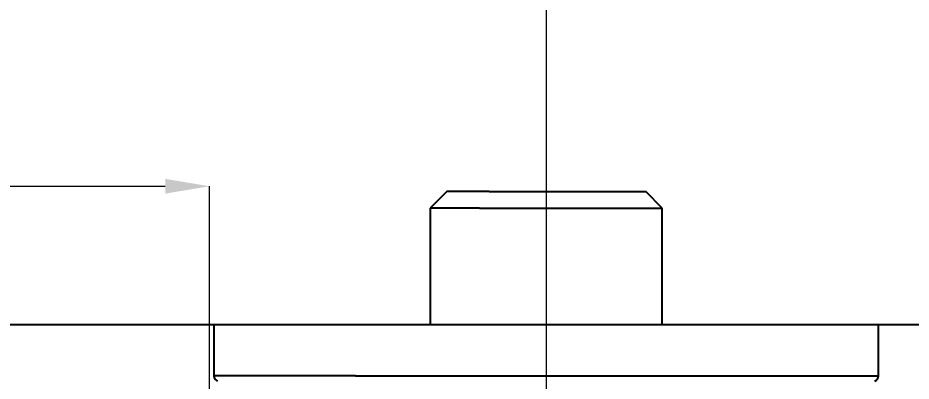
# Model space of a CAD drawing. Extents: x 900 to 2324, y -1513 to 827.
# Drawn here: x 1492.6 to 1573.3, y 723.7 to 756.5 of the extents above; entities that cross this region are included whole.
import ezdxf

# ---------------------------------------------------------------- set-up
doc = ezdxf.new("R2010")
doc.units = 0
doc.header["$LTSCALE"] = 4
doc.header["$MEASUREMENT"] = 0
doc.header["$PDMODE"] = 3
doc.header["$PDSIZE"] = -10
doc.linetypes.add('CENTER2', pattern=[28.575, 19.05, -3.175, 3.175, -3.175])
doc.layers.get('0').update_dxf_attribs({"linetype": 'CONTINUOUS'})
doc.layers.get('DEFPOINTS').update_dxf_attribs({"linetype": 'CONTINUOUS'})
doc.layers.add('1', color=7, linetype='CONTINUOUS')
doc.layers.add('Cneter', color=1, linetype='CENTER2', lineweight=13)
doc.styles.add('Daelim Dimension', font='')
doc.styles.get('Daelim Dimension').set_extended_font_data('나눔고딕')
doc.dimstyles.new('DEFAULT', dxfattribs={"dimscale": 2, "dimtxt": 2, "dimasz": 2, "dimexe": 0, "dimexo": 2, "dimgap": 1, "dimtad": 1, "dimdec": 1, "dimzin": 9, "dimdsep": 46, "dimtxsty": 'Daelim Dimension', "dimcen": 0.5, "dimclrd": 252, "dimclre": 252, "dimclrt": 3, "dimadec": 1, "dimazin": 0, "dimtfac": 1, "dimtdec": 1, "dimtix": 1, "dimtmove": 0, "dimatfit": 3, "dimfxl": 1, "dimtolj": 1, "dimtzin": 1, "dimlwd": 9, "dimlwe": 9, "dimarcsym": 0})

# ---------------------------------------------------------------- blocks, each defined once
blk = doc.blocks.new('*D3')
at = {"color": 5, "lineweight": 9, "ltscale": 0.5, "transparency": 16777216}
for p, q in [((1399.934, 698.289), (1399.934, 741.258)), ((1403.934, 741.258), (1505.934, 741.258)), ((1509.934, 698.289), (1509.934, 741.258))]:
    blk.add_line(p, q, dxfattribs=at)
at = {"color": 5, "ltscale": 0.5, "transparency": 16777216}
for points in [[(1403.934, 741.925), (1403.934, 740.592), (1399.934, 741.258)], [(1505.934, 741.925), (1505.934, 740.592), (1509.934, 741.258)]]:
    blk.add_solid(points, dxfattribs=at)
at = {"layer": 'DEFPOINTS', "color": 0, "ltscale": 0.5, "transparency": 16777216}
for p in [(1509.934, 741.258), (1399.934, 694.289), (1509.934, 694.289)]:
    blk.add_point(p, dxfattribs=at)
at = {"color": 7, "ltscale": 0.5, "transparency": 16777216, "insert": (1454.934, 748.666), "char_height": 10, "attachment_point": 5, "style": 'Daelim Dimension'}
blk.add_mtext('\\A1;110', dxfattribs=at)

msp = doc.modelspace()

# ---------------------------------------------------------------- linework, layer by layer
at = {"ltscale": 0.5}
msp.add_line((1304.649, 728.785), (2013.554, 728.785), dxfattribs=at)
at = {"layer": '1', "color": 7, "linetype": 'Continuous', "lineweight": -3}
for p, q in [((1531.357, 740.785), (1529.857, 739.285)), ((1535.185, 740.785), (1531.357, 740.785)), ((1535.185, 740.785), (1549.312, 740.785)), ((1550.812, 739.285), (1549.312, 740.785)), ((1534.325, 739.285), (1529.857, 739.285)), ((1529.857, 739.285), (1529.857, 728.784)), ((1534.325, 739.285), (1550.812, 739.285)), ((1550.812, 728.784), (1550.812, 739.285)), ((1510.335, 728.785), (1523.127, 728.785)), ((1510.335, 728.785), (1510.335, 724.133)), ((1523.127, 728.785), (1570.335, 728.785)), ((1570.335, 724.133), (1570.335, 728.785)), ((1523.127, 724.133), (1510.335, 724.133)), ((1523.127, 724.133), (1570.335, 724.133))]:
    msp.add_line(p, q, dxfattribs=at)
for centre, start, end in [((1510.835, 724.133), 180, 249.77514), ((1569.835, 724.133), 290.22486, 0)]:
    msp.add_arc(centre, 0.5, start, end, dxfattribs=at)
at = {"layer": 'Cneter', "lineweight": 5, "ltscale": 0.5}
msp.add_line((1540.332, 757.687), (1540.332, 677.545), dxfattribs=at)

# ---------------------------------------------------------------- dimensions: what is measured, and where the dimension line sits
at = {"color": 5, "ltscale": 0.5}
dim = msp.add_linear_dim(base=(1509.934, 741.258), p1=(1399.934, 694.289), p2=(1509.934, 694.289), dimstyle='DEFAULT', override={"dimtxt": 5, "dimclrd": 5, "dimclre": 5, "dimclrt": 7}, dxfattribs=at)
dim.commit()
dim.dimension.update_dxf_attribs({"geometry": '*D3', "text_midpoint": (1454.934, 748.666)})

doc.saveas('drawing.dxf')
